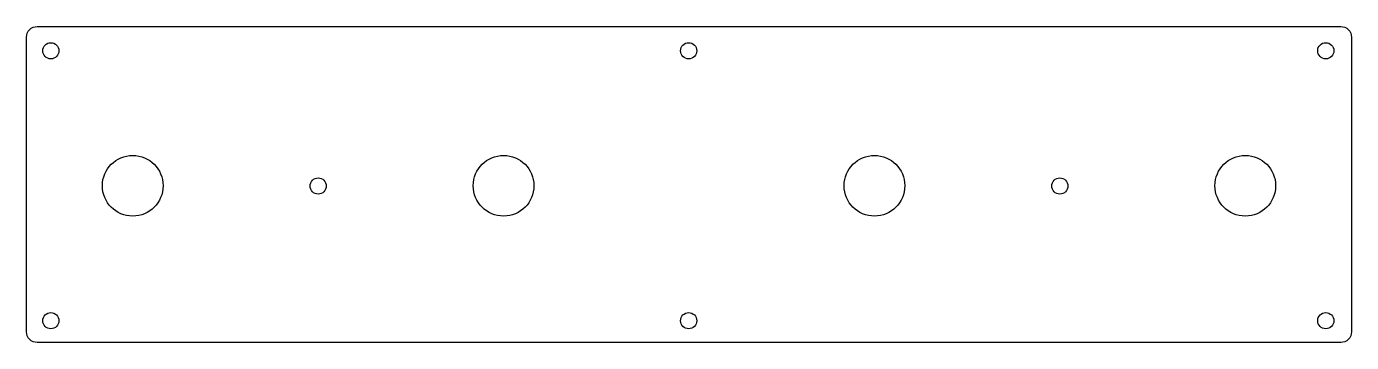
# Model space of a CAD drawing. Header units: millimetres. Extents: x -131 to 131, y -31 to 31.
import ezdxf

# ---------------------------------------------------------------- set-up
doc = ezdxf.new("R2010")
doc.units = ezdxf.units.MM
doc.layers.get('0').update_dxf_attribs({"linetype": 'CONTINUOUS'})

msp = doc.modelspace()

# ---------------------------------------------------------------- linework, layer by layer
msp.add_lwpolyline([(-131, -29.11), (-131, 29.11, -0.414214), (-128.86, 31.25), (128.86, 31.25, -0.414214), (131, 29.11), (131, -29.11, -0.414214), (128.86, -31.25), (-128.86, -31.25, -0.414214)], format="xyb", close=True)
for centre, radius in [((-126.19, 26.45), 1.6), ((-0.07, 26.45), 1.6), ((125.91, 26.45), 1.6), ((-110, -0.25), 6), ((-36.66, -0.25), 6), ((36.67, -0.25), 6), ((110, -0.25), 6), ((-73.33, -0.3), 1.6), ((73.33, -0.3), 1.6), ((-126.19, -26.94), 1.6), ((-0.07, -26.94), 1.6), ((125.91, -26.94), 1.6)]:
    msp.add_circle(centre, radius)

doc.saveas('drawing.dxf')
